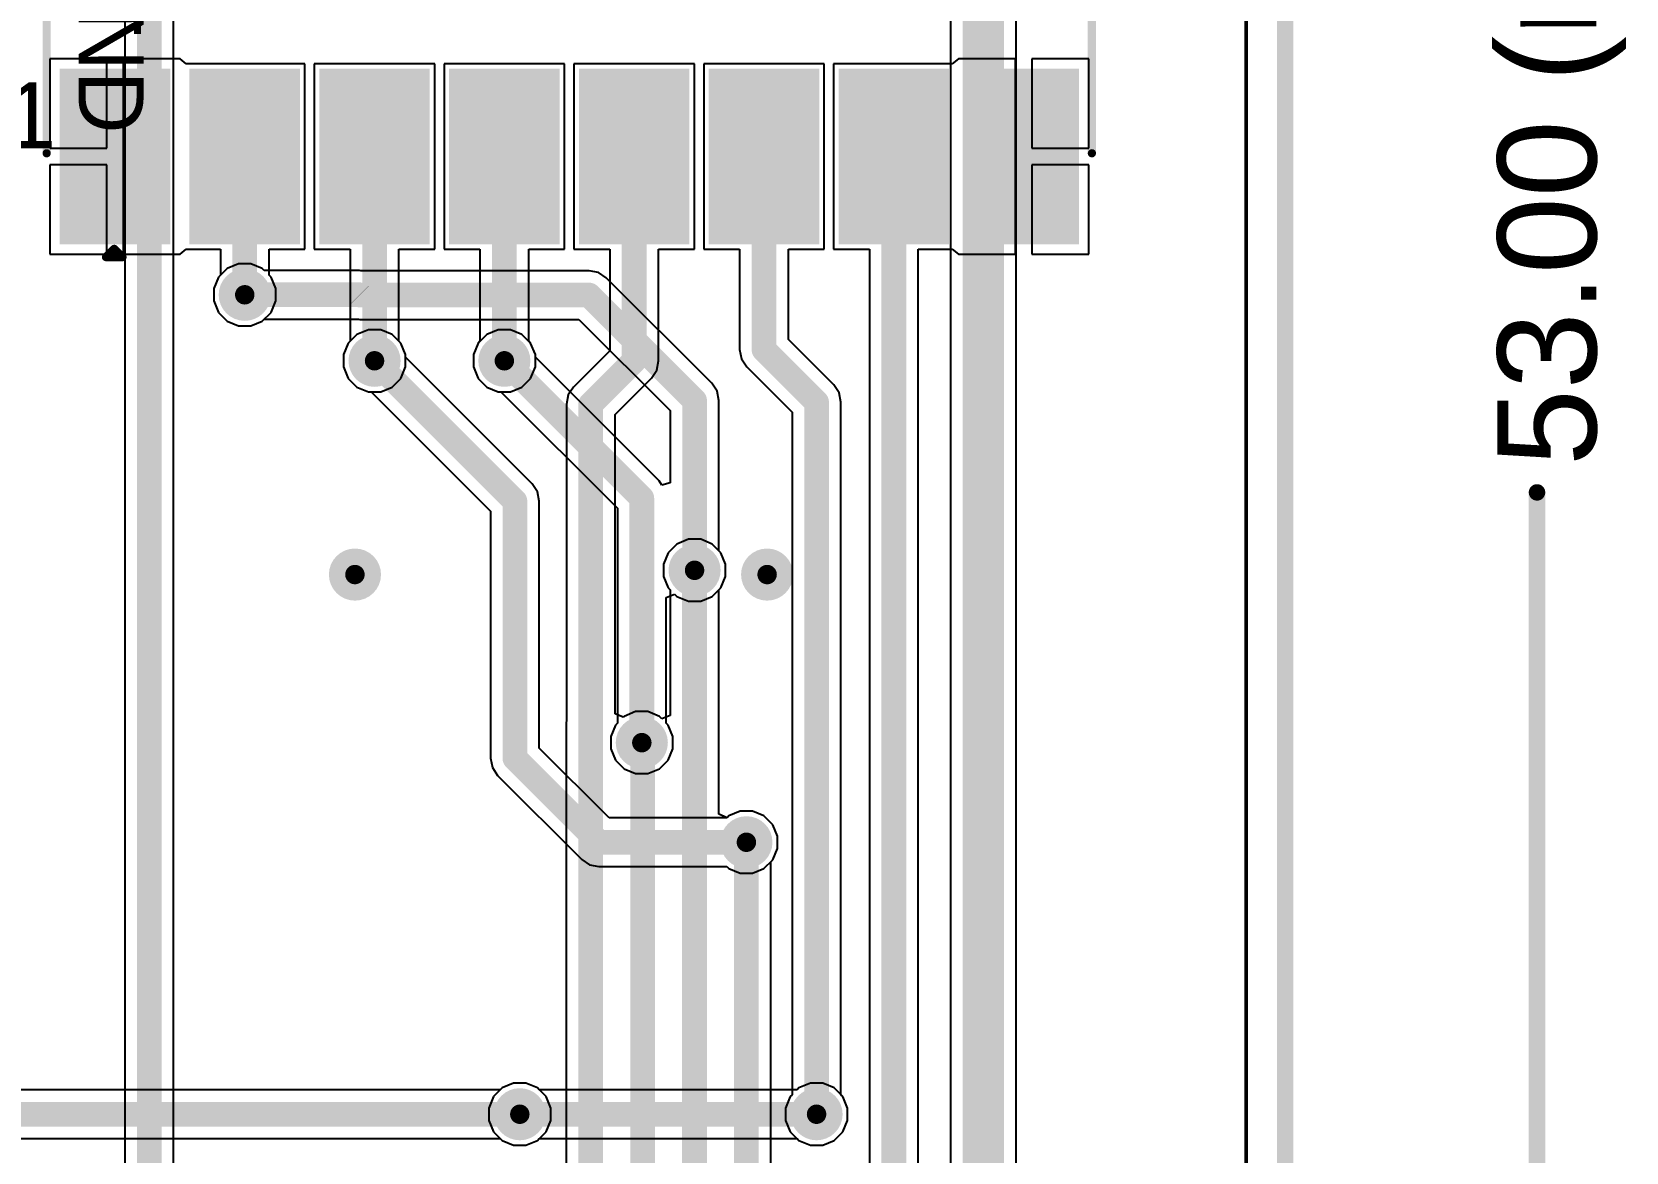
# Model space of a CAD drawing. Header units: millimetres. Extents: x -0.01 to 1.51, y -0.14 to 2.37.
# Drawn here: x 0.539 to 1.506, y 0.209 to 0.889 of the extents above; entities that cross this region are included whole.
import ezdxf

# ---------------------------------------------------------------- set-up
doc = ezdxf.new("R2010")
doc.units = ezdxf.units.MM
doc.header["$MEASUREMENT"] = 0
for name, color, linetype in [('BottomLayer', 5, 'Continuous'), ('BottomSolder', 6, 'Continuous'), ('Mechanical1', 6, 'Continuous'), ('Mechanical2', 216, 'Continuous'), ('TopLayer', 1, 'Continuous'), ('TopOverlay', 2, 'Continuous'), ('TopPaste', 8, 'Continuous'), ('TopSolder', 216, 'Continuous'), ('ViaHoleLayer', 16, 'Continuous')]:
    doc.layers.add(name, color=color, linetype=linetype)
doc.styles.add('Arial', font='', dxfattribs={"height": 0.2})
doc.styles.get('Arial').set_extended_font_data('Arial')

# ---------------------------------------------------------------- blocks, each defined once
blk = doc.blocks.new('SX1276S8S_T_X1_1')
at = {"layer": 'TopLayer'}
for points in [[(-0.26575, 0.24606), (-0.36417, 0.24606), (-0.36417, 0.30512), (-0.26575, 0.30512)], [(0.26575, 0.30512), (0.36417, 0.30512), (0.36417, 0.24606), (0.26575, 0.24606)], [(0.26575, 0.30512), (0.36417, 0.30512), (0.36417, 0.24606), (0.26575, 0.24606)], [(-0.26575, 0.16732), (-0.36417, 0.16732), (-0.36417, 0.22638), (-0.26575, 0.22638)], [(0.26575, 0.22638), (0.36417, 0.22638), (0.36417, 0.16732), (0.26575, 0.16732)], [(-0.26575, 0.08858), (-0.36417, 0.08858), (-0.36417, 0.14764), (-0.26575, 0.14764)], [(0.26575, 0.14764), (0.36417, 0.14764), (0.36417, 0.08858), (0.26575, 0.08858)], [(-0.26575, 0.00984), (-0.36417, 0.00984), (-0.36417, 0.0689), (-0.26575, 0.0689)], [(0.26575, 0.0689), (0.36417, 0.0689), (0.36417, 0.00984), (0.26575, 0.00984)], [(-0.26575, -0.0689), (-0.36417, -0.0689), (-0.36417, -0.00984), (-0.26575, -0.00984)], [(0.26575, -0.00984), (0.36417, -0.00984), (0.36417, -0.0689), (0.26575, -0.0689)], [(-0.26575, -0.14764), (-0.36417, -0.14764), (-0.36417, -0.08858), (-0.26575, -0.08858)], [(0.26575, -0.08858), (0.36417, -0.08858), (0.36417, -0.14764), (0.26575, -0.14764)], [(-0.26575, -0.22638), (-0.36417, -0.22638), (-0.36417, -0.16732), (-0.26575, -0.16732)], [(0.26575, -0.16732), (0.36417, -0.16732), (0.36417, -0.22638), (0.26575, -0.22638)], [(-0.26575, -0.30512), (-0.36417, -0.30512), (-0.36417, -0.24606), (-0.26575, -0.24606)], [(0.26575, -0.24606), (0.36417, -0.24606), (0.36417, -0.30512), (0.26575, -0.30512)]]:
    blk.add_hatch(color=1, dxfattribs=at).paths.add_polyline_path(points)
at = {"layer": 'TopPaste'}
for points in [[(-0.26575, 0.24606), (-0.36417, 0.24606), (-0.36417, 0.30512), (-0.26575, 0.30512)], [(0.26575, 0.30512), (0.36417, 0.30512), (0.36417, 0.24606), (0.26575, 0.24606)], [(0.26575, 0.30512), (0.36417, 0.30512), (0.36417, 0.24606), (0.26575, 0.24606)], [(-0.26575, 0.16732), (-0.36417, 0.16732), (-0.36417, 0.22638), (-0.26575, 0.22638)], [(0.26575, 0.22638), (0.36417, 0.22638), (0.36417, 0.16732), (0.26575, 0.16732)], [(-0.26575, 0.08858), (-0.36417, 0.08858), (-0.36417, 0.14764), (-0.26575, 0.14764)], [(0.26575, 0.14764), (0.36417, 0.14764), (0.36417, 0.08858), (0.26575, 0.08858)], [(-0.26575, 0.00984), (-0.36417, 0.00984), (-0.36417, 0.0689), (-0.26575, 0.0689)], [(0.26575, 0.0689), (0.36417, 0.0689), (0.36417, 0.00984), (0.26575, 0.00984)], [(-0.26575, -0.0689), (-0.36417, -0.0689), (-0.36417, -0.00984), (-0.26575, -0.00984)], [(0.26575, -0.00984), (0.36417, -0.00984), (0.36417, -0.0689), (0.26575, -0.0689)], [(-0.26575, -0.14764), (-0.36417, -0.14764), (-0.36417, -0.08858), (-0.26575, -0.08858)], [(0.26575, -0.08858), (0.36417, -0.08858), (0.36417, -0.14764), (0.26575, -0.14764)], [(-0.26575, -0.22638), (-0.36417, -0.22638), (-0.36417, -0.16732), (-0.26575, -0.16732)], [(0.26575, -0.16732), (0.36417, -0.16732), (0.36417, -0.22638), (0.26575, -0.22638)], [(-0.26575, -0.30512), (-0.36417, -0.30512), (-0.36417, -0.24606), (-0.26575, -0.24606)], [(0.26575, -0.24606), (0.36417, -0.24606), (0.36417, -0.30512), (0.26575, -0.30512)]]:
    blk.add_hatch(color=8, dxfattribs=at).paths.add_polyline_path(points)
at = {"layer": 'TopSolder'}
for points in [[(-0.26175, 0.24206), (-0.36817, 0.24206), (-0.36817, 0.30912), (-0.26175, 0.30912)], [(0.26175, 0.30912), (0.36817, 0.30912), (0.36817, 0.24206), (0.26175, 0.24206)], [(0.26175, 0.30912), (0.36817, 0.30912), (0.36817, 0.24206), (0.26175, 0.24206)], [(-0.26175, 0.16332), (-0.36817, 0.16332), (-0.36817, 0.23038), (-0.26175, 0.23038)], [(0.26175, 0.23038), (0.36817, 0.23038), (0.36817, 0.16332), (0.26175, 0.16332)], [(-0.26175, 0.08458), (-0.36817, 0.08458), (-0.36817, 0.15164), (-0.26175, 0.15164)], [(0.26175, 0.15164), (0.36817, 0.15164), (0.36817, 0.08458), (0.26175, 0.08458)], [(-0.26175, 0.00584), (-0.36817, 0.00584), (-0.36817, 0.0729), (-0.26175, 0.0729)], [(0.26175, 0.0729), (0.36817, 0.0729), (0.36817, 0.00584), (0.26175, 0.00584)], [(-0.26175, -0.0729), (-0.36817, -0.0729), (-0.36817, -0.00584), (-0.26175, -0.00584)], [(0.26175, -0.00584), (0.36817, -0.00584), (0.36817, -0.0729), (0.26175, -0.0729)], [(-0.26175, -0.15164), (-0.36817, -0.15164), (-0.36817, -0.08458), (-0.26175, -0.08458)], [(0.26175, -0.08458), (0.36817, -0.08458), (0.36817, -0.15164), (0.26175, -0.15164)], [(-0.26175, -0.23038), (-0.36817, -0.23038), (-0.36817, -0.16332), (-0.26175, -0.16332)], [(0.26175, -0.16332), (0.36817, -0.16332), (0.36817, -0.23038), (0.26175, -0.23038)], [(-0.26175, -0.30912), (-0.36817, -0.30912), (-0.36817, -0.24206), (-0.26175, -0.24206)], [(0.26175, -0.24206), (0.36817, -0.24206), (0.36817, -0.30912), (0.26175, -0.30912)]]:
    blk.add_hatch(color=216, dxfattribs=at).paths.add_polyline_path(points)
at = {"layer": 'TopOverlay', "const_width": 0.005}
for points in [[(0.313, 0.317), (-0.314, 0.317)], [(0.371, -0.276), (0.376, -0.271)], [(0.376, -0.281), (0.376, -0.271)], [(0.376, -0.281), (0.371, -0.276)], [(0.313, -0.317), (-0.314, -0.317)]]:
    blk.add_lwpolyline(points, dxfattribs=at)
at = {"layer": 'TopOverlay', "const_width": 0.0025}
for points in [[(-0.31525, 0.317, 1), (-0.31275, 0.317, 1)], [(0.31175, 0.317, 1), (0.31425, 0.317, 1)], [(0.37475, -0.271, 1), (0.37725, -0.271, 1)], [(0.37475, -0.271, 1), (0.37725, -0.271, 1)], [(0.36975, -0.276, 1), (0.37225, -0.276, 1)], [(0.36975, -0.276, 1), (0.37225, -0.276, 1)], [(0.37475, -0.281, 1), (0.37725, -0.281, 1)], [(0.37475, -0.281, 1), (0.37725, -0.281, 1)], [(-0.31525, -0.317, 1), (-0.31275, -0.317, 1)], [(0.31175, -0.317, 1), (0.31425, -0.317, 1)]]:
    blk.add_lwpolyline(points, format="xyb", close=True, dxfattribs=at)
at = {"layer": 'TopOverlay'}
for s, p in [('ANT', (-0.25907, 0.26146)), ('1', (0.214, -0.264)), ('GND', (0.184, -0.29758))]:
    blk.add_text(s, height=0.03937, dxfattribs=at).set_placement(p)

msp = doc.modelspace()

# ---------------------------------------------------------------- hatches: boundary and pattern name
at = {"layer": 'BottomLayer'}
h = msp.add_hatch(color=5, dxfattribs=at)
edge = h.paths.add_edge_path()
edge.add_arc((0.66815, 0.72915), 0.01181, 0, 360)
h = msp.add_hatch(color=5, dxfattribs=at)
edge = h.paths.add_edge_path()
edge.add_arc((0.74689, 0.68911), 0.01181, 0, 360)
h = msp.add_hatch(color=5, dxfattribs=at)
edge = h.paths.add_edge_path()
edge.add_arc((0.82563, 0.68911), 0.01181, 0, 360)
h = msp.add_hatch(color=5, dxfattribs=at)
edge = h.paths.add_edge_path()
edge.add_arc((0.735, 0.55941), 0.01181, 0, 360)
h = msp.add_hatch(color=5, dxfattribs=at)
edge = h.paths.add_edge_path()
edge.add_arc((0.941, 0.562), 0.01181, 0, 360)
h = msp.add_hatch(color=5, dxfattribs=at)
edge = h.paths.add_edge_path()
edge.add_arc((0.985, 0.55941), 0.01181, 0, 360)
h = msp.add_hatch(color=5, dxfattribs=at)
edge = h.paths.add_edge_path()
edge.add_arc((0.909, 0.45743), 0.01181, 0, 360)
h = msp.add_hatch(color=5, dxfattribs=at)
edge = h.paths.add_edge_path()
edge.add_arc((0.97244, 0.397), 0.01181, 0, 360)
h = msp.add_hatch(color=5, dxfattribs=at)
edge = h.paths.add_edge_path()
edge.add_arc((0.835, 0.232), 0.01181, 0, 360)
h = msp.add_hatch(color=5, dxfattribs=at)
edge = h.paths.add_edge_path()
edge.add_arc((1.015, 0.232), 0.01181, 0, 360)
at = {"layer": 'BottomSolder'}
h = msp.add_hatch(color=6, dxfattribs=at)
edge = h.paths.add_edge_path()
edge.add_arc((0.66815, 0.72915), 0.01581, 0, 360)
h = msp.add_hatch(color=6, dxfattribs=at)
edge = h.paths.add_edge_path()
edge.add_arc((0.74689, 0.68911), 0.01581, 0, 360)
h = msp.add_hatch(color=6, dxfattribs=at)
edge = h.paths.add_edge_path()
edge.add_arc((0.82563, 0.68911), 0.01581, 0, 360)
h = msp.add_hatch(color=6, dxfattribs=at)
edge = h.paths.add_edge_path()
edge.add_arc((0.735, 0.55941), 0.01581, 0, 360)
h = msp.add_hatch(color=6, dxfattribs=at)
edge = h.paths.add_edge_path()
edge.add_arc((0.941, 0.562), 0.01581, 0, 360)
h = msp.add_hatch(color=6, dxfattribs=at)
edge = h.paths.add_edge_path()
edge.add_arc((0.985, 0.55941), 0.01581, 0, 360)
h = msp.add_hatch(color=6, dxfattribs=at)
edge = h.paths.add_edge_path()
edge.add_arc((0.909, 0.45743), 0.01581, 0, 360)
h = msp.add_hatch(color=6, dxfattribs=at)
edge = h.paths.add_edge_path()
edge.add_arc((0.97244, 0.397), 0.01581, 0, 360)
h = msp.add_hatch(color=6, dxfattribs=at)
edge = h.paths.add_edge_path()
edge.add_arc((0.835, 0.232), 0.01581, 0, 360)
h = msp.add_hatch(color=6, dxfattribs=at)
edge = h.paths.add_edge_path()
edge.add_arc((1.015, 0.232), 0.01581, 0, 360)
at = {"layer": 'TopLayer'}
h = msp.add_hatch(color=1, dxfattribs=at)
edge = h.paths.add_edge_path()
edge.add_arc((0.66815, 0.72915), 0.01181, 0, 360)
h = msp.add_hatch(color=1, dxfattribs=at)
edge = h.paths.add_edge_path()
edge.add_arc((0.74689, 0.68911), 0.01181, 0, 360)
h = msp.add_hatch(color=1, dxfattribs=at)
edge = h.paths.add_edge_path()
edge.add_arc((0.82563, 0.68911), 0.01181, 0, 360)
h = msp.add_hatch(color=1, dxfattribs=at)
edge = h.paths.add_edge_path()
edge.add_arc((0.735, 0.55941), 0.01181, 0, 360)
h = msp.add_hatch(color=1, dxfattribs=at)
edge = h.paths.add_edge_path()
edge.add_arc((0.941, 0.562), 0.01181, 0, 360)
h = msp.add_hatch(color=1, dxfattribs=at)
edge = h.paths.add_edge_path()
edge.add_arc((0.985, 0.55941), 0.01181, 0, 360)
h = msp.add_hatch(color=1, dxfattribs=at)
edge = h.paths.add_edge_path()
edge.add_arc((0.909, 0.45743), 0.01181, 0, 360)
h = msp.add_hatch(color=1, dxfattribs=at)
edge = h.paths.add_edge_path()
edge.add_arc((0.97244, 0.397), 0.01181, 0, 360)
h = msp.add_hatch(color=1, dxfattribs=at)
edge = h.paths.add_edge_path()
edge.add_arc((0.835, 0.232), 0.01181, 0, 360)
h = msp.add_hatch(color=1, dxfattribs=at)
edge = h.paths.add_edge_path()
edge.add_arc((1.015, 0.232), 0.01181, 0, 360)
at = {"layer": 'TopSolder'}
h = msp.add_hatch(color=216, dxfattribs=at)
edge = h.paths.add_edge_path()
edge.add_arc((0.66815, 0.72915), 0.01581, 0, 360)
h = msp.add_hatch(color=216, dxfattribs=at)
edge = h.paths.add_edge_path()
edge.add_arc((0.74689, 0.68911), 0.01581, 0, 360)
h = msp.add_hatch(color=216, dxfattribs=at)
edge = h.paths.add_edge_path()
edge.add_arc((0.82563, 0.68911), 0.01581, 0, 360)
h = msp.add_hatch(color=216, dxfattribs=at)
edge = h.paths.add_edge_path()
edge.add_arc((0.735, 0.55941), 0.01581, 0, 360)
h = msp.add_hatch(color=216, dxfattribs=at)
edge = h.paths.add_edge_path()
edge.add_arc((0.941, 0.562), 0.01581, 0, 360)
h = msp.add_hatch(color=216, dxfattribs=at)
edge = h.paths.add_edge_path()
edge.add_arc((0.985, 0.55941), 0.01581, 0, 360)
h = msp.add_hatch(color=216, dxfattribs=at)
edge = h.paths.add_edge_path()
edge.add_arc((0.909, 0.45743), 0.01581, 0, 360)
h = msp.add_hatch(color=216, dxfattribs=at)
edge = h.paths.add_edge_path()
edge.add_arc((0.97244, 0.397), 0.01581, 0, 360)
h = msp.add_hatch(color=216, dxfattribs=at)
edge = h.paths.add_edge_path()
edge.add_arc((0.835, 0.232), 0.01581, 0, 360)
h = msp.add_hatch(color=216, dxfattribs=at)
edge = h.paths.add_edge_path()
edge.add_arc((1.015, 0.232), 0.01581, 0, 360)
at = {"layer": 'ViaHoleLayer'}
h = msp.add_hatch(color=16, dxfattribs=at)
edge = h.paths.add_edge_path()
edge.add_arc((0.66815, 0.72915), 0.00591, 0, 360)
h = msp.add_hatch(color=16, dxfattribs=at)
edge = h.paths.add_edge_path()
edge.add_arc((0.74689, 0.68911), 0.00591, 0, 360)
h = msp.add_hatch(color=16, dxfattribs=at)
edge = h.paths.add_edge_path()
edge.add_arc((0.82563, 0.68911), 0.00591, 0, 360)
h = msp.add_hatch(color=16, dxfattribs=at)
edge = h.paths.add_edge_path()
edge.add_arc((0.735, 0.55941), 0.00591, 0, 360)
h = msp.add_hatch(color=16, dxfattribs=at)
edge = h.paths.add_edge_path()
edge.add_arc((0.941, 0.562), 0.00591, 0, 360)
h = msp.add_hatch(color=16, dxfattribs=at)
edge = h.paths.add_edge_path()
edge.add_arc((0.985, 0.55941), 0.00591, 0, 360)
h = msp.add_hatch(color=16, dxfattribs=at)
edge = h.paths.add_edge_path()
edge.add_arc((0.909, 0.45743), 0.00591, 0, 360)
h = msp.add_hatch(color=16, dxfattribs=at)
edge = h.paths.add_edge_path()
edge.add_arc((0.97244, 0.397), 0.00591, 0, 360)
h = msp.add_hatch(color=16, dxfattribs=at)
edge = h.paths.add_edge_path()
edge.add_arc((0.835, 0.232), 0.00591, 0, 360)
h = msp.add_hatch(color=16, dxfattribs=at)
edge = h.paths.add_edge_path()
edge.add_arc((1.015, 0.232), 0.00591, 0, 360)

# ---------------------------------------------------------------- linework, layer by layer
at = {"layer": 'BottomLayer'}
for p, q in [((1.275, 1.64208), (1.275, 0.046)), ((1.13606, 0.05654), (1.13606, 1.26883)), ((1.09629, 1.26059), (1.09629, 0.05835)), ((0.59545, 1.02324), (0.59545, 0.046)), ((0.62502, 0.046), (0.62502, 1.01711)), ((0.65749, 0.7451), (0.6522, 0.73981)), ((0.66441, 0.74796), (0.65749, 0.7451)), ((0.67189, 0.74796), (0.66441, 0.74796)), ((0.67881, 0.7451), (0.67189, 0.74796)), ((0.67997, 0.74393), (0.67881, 0.7451)), ((0.6522, 0.73981), (0.64934, 0.73289)), ((0.73785, 0.74393), (0.67997, 0.74393)), ((0.7386, 0.74378), (0.73785, 0.74393)), ((0.877, 0.74378), (0.7386, 0.74378)), ((0.88266, 0.74266), (0.877, 0.74378)), ((0.88745, 0.73945), (0.88266, 0.74266)), ((0.95145, 0.67545), (0.88745, 0.73945)), ((0.64934, 0.73289), (0.64934, 0.72541)), ((0.64934, 0.72541), (0.6522, 0.71849)), ((0.6522, 0.71849), (0.65749, 0.7132)), ((0.65749, 0.7132), (0.66441, 0.71034)), ((0.66441, 0.71034), (0.67189, 0.71034)), ((0.67189, 0.71034), (0.67881, 0.7132)), ((0.67881, 0.7132), (0.67997, 0.71437)), ((0.67997, 0.71437), (0.73725, 0.71437)), ((0.74315, 0.70792), (0.73623, 0.70506)), ((0.73725, 0.71437), (0.738, 0.71422)), ((0.738, 0.71422), (0.87088, 0.71422)), ((0.75063, 0.70792), (0.74315, 0.70792)), ((0.75755, 0.70506), (0.75063, 0.70792)), ((0.82189, 0.70792), (0.81497, 0.70506)), ((0.82937, 0.70792), (0.82189, 0.70792)), ((0.83629, 0.70506), (0.82937, 0.70792)), ((0.87088, 0.71422), (0.92622, 0.65888)), ((0.73094, 0.69977), (0.72808, 0.69285)), ((0.73623, 0.70506), (0.73094, 0.69977)), ((0.76284, 0.69977), (0.75755, 0.70506)), ((0.7657, 0.69285), (0.76284, 0.69977)), ((0.80968, 0.69977), (0.80682, 0.69285)), ((0.81497, 0.70506), (0.80968, 0.69977)), ((0.84158, 0.69977), (0.83629, 0.70506)), ((0.84444, 0.69285), (0.84158, 0.69977)), ((0.72808, 0.69285), (0.72808, 0.68537)), ((0.7657, 0.69121), (0.7657, 0.69285)), ((0.84245, 0.61445), (0.7657, 0.69121)), ((0.80682, 0.69285), (0.80682, 0.68537)), ((0.84444, 0.69121), (0.84444, 0.69285)), ((0.91945, 0.61619), (0.84444, 0.69121)), ((0.72808, 0.68537), (0.73094, 0.67845)), ((0.73094, 0.67845), (0.73623, 0.67316)), ((0.80682, 0.68537), (0.80968, 0.67845)), ((0.80968, 0.67845), (0.81497, 0.67316)), ((0.73623, 0.67316), (0.74315, 0.6703)), ((0.74315, 0.6703), (0.74479, 0.6703)), ((0.74479, 0.6703), (0.81722, 0.59788)), ((0.81497, 0.67316), (0.82189, 0.6703)), ((0.82189, 0.6703), (0.82353, 0.6703)), ((0.82353, 0.6703), (0.89422, 0.59962)), ((0.95466, 0.67066), (0.95145, 0.67545)), ((0.95578, 0.665), (0.95466, 0.67066)), ((0.92622, 0.65888), (0.92622, 0.61507)), ((0.95578, 0.57382), (0.95578, 0.665)), ((0.84566, 0.60966), (0.84245, 0.61445)), ((0.84678, 0.604), (0.84566, 0.60966)), ((0.92122, 0.61356), (0.91945, 0.61619)), ((0.92622, 0.61507), (0.92122, 0.61356)), ((0.84678, 0.45412), (0.84678, 0.604)), ((0.89422, 0.59962), (0.89422, 0.46925)), ((0.81722, 0.59788), (0.81722, 0.448)), ((0.95695, 0.57266), (0.95578, 0.57382)), ((0.95981, 0.56574), (0.95695, 0.57266)), ((0.95981, 0.55826), (0.95981, 0.56574)), ((0.95166, 0.54605), (0.95695, 0.55134)), ((0.95695, 0.55134), (0.95981, 0.55826)), ((0.92378, 0.54554), (0.92878, 0.54761)), ((0.92378, 0.46925), (0.92378, 0.54554)), ((0.92878, 0.54761), (0.93034, 0.54605)), ((0.93034, 0.54605), (0.93726, 0.54319)), ((0.93726, 0.54319), (0.94474, 0.54319)), ((0.94474, 0.54319), (0.95166, 0.54605)), ((0.89305, 0.46808), (0.89019, 0.46117)), ((0.89422, 0.46925), (0.89305, 0.46808)), ((0.92495, 0.46808), (0.92378, 0.46925)), ((0.92781, 0.46117), (0.92495, 0.46808)), ((0.89019, 0.46117), (0.89019, 0.45369)), ((0.92781, 0.45369), (0.92781, 0.46117)), ((0.81722, 0.448), (0.81834, 0.44234)), ((0.88912, 0.41178), (0.84678, 0.45412)), ((0.89019, 0.45369), (0.89305, 0.44677)), ((0.89305, 0.44677), (0.89834, 0.44148)), ((0.91966, 0.44148), (0.92495, 0.44677)), ((0.92495, 0.44677), (0.92781, 0.45369)), ((0.81834, 0.44234), (0.82155, 0.43755)), ((0.82155, 0.43755), (0.87255, 0.38655)), ((0.89834, 0.44148), (0.90526, 0.43862)), ((0.90526, 0.43862), (0.91274, 0.43862)), ((0.91274, 0.43862), (0.91966, 0.44148)), ((0.96062, 0.41178), (0.88912, 0.41178)), ((0.96179, 0.41295), (0.96062, 0.41178)), ((0.9687, 0.41581), (0.96179, 0.41295)), ((0.97618, 0.41581), (0.9687, 0.41581)), ((0.9831, 0.41295), (0.97618, 0.41581)), ((0.98839, 0.40766), (0.9831, 0.41295)), ((0.99125, 0.40074), (0.98839, 0.40766)), ((0.99125, 0.39326), (0.99125, 0.40074)), ((0.98839, 0.38634), (0.99125, 0.39326)), ((0.87255, 0.38655), (0.87734, 0.38334)), ((0.87734, 0.38334), (0.883, 0.38222)), ((0.883, 0.38222), (0.96062, 0.38222)), ((0.96062, 0.38222), (0.96179, 0.38105)), ((0.96179, 0.38105), (0.9687, 0.37819)), ((0.9687, 0.37819), (0.97618, 0.37819)), ((0.97618, 0.37819), (0.9831, 0.38105)), ((0.9831, 0.38105), (0.98839, 0.38634)), ((0.81905, 0.24266), (0.81619, 0.23574)), ((0.82434, 0.24795), (0.81905, 0.24266)), ((0.83126, 0.25081), (0.82434, 0.24795)), ((0.83874, 0.25081), (0.83126, 0.25081)), ((0.84566, 0.24795), (0.83874, 0.25081)), ((0.84682, 0.24678), (0.84566, 0.24795)), ((1.00318, 0.24678), (0.84682, 0.24678)), ((1.00434, 0.24795), (1.00318, 0.24678)), ((1.01126, 0.25081), (1.00434, 0.24795)), ((1.01874, 0.25081), (1.01126, 0.25081)), ((1.02566, 0.24795), (1.01874, 0.25081)), ((1.03095, 0.24266), (1.02566, 0.24795)), ((1.03381, 0.23574), (1.03095, 0.24266)), ((0.81619, 0.23574), (0.81619, 0.22826)), ((1.03381, 0.22826), (1.03381, 0.23574)), ((0.81619, 0.22826), (0.81905, 0.22134)), ((1.03095, 0.22134), (1.03381, 0.22826)), ((0.81905, 0.22134), (0.82434, 0.21605)), ((0.82434, 0.21605), (0.83126, 0.21319)), ((0.83126, 0.21319), (0.83874, 0.21319)), ((0.83874, 0.21319), (0.84566, 0.21605)), ((0.84566, 0.21605), (0.84682, 0.21722)), ((0.84682, 0.21722), (1.00318, 0.21722)), ((1.00318, 0.21722), (1.00434, 0.21605)), ((1.00434, 0.21605), (1.01126, 0.21319)), ((1.01126, 0.21319), (1.01874, 0.21319)), ((1.01874, 0.21319), (1.02566, 0.21605)), ((1.02566, 0.21605), (1.03095, 0.22134))]:
    msp.add_line(p, q, dxfattribs=at)
for points, const_width in [([(1.11617, 0.04), (1.11617, 1.26883)], 0.025), ([(0.61024, -0.0748), (0.61024, 1.02324)], 0.015), ([(0.66815, 0.72915), (0.73785, 0.72915)], 0.015), ([(0.73785, 0.72915), (0.738, 0.729)], 0.015), ([(0.738, 0.729), (0.877, 0.729)], 0.015), ([(0.877, 0.729), (0.941, 0.665)], 0.015), ([(0.74689, 0.68911), (0.832, 0.604)], 0.015), ([(0.82563, 0.68911), (0.909, 0.60574)], 0.015), ([(0.941, 0.562), (0.941, 0.665)], 0.015), ([(0.832, 0.448), (0.832, 0.604)], 0.015), ([(0.909, 0.45743), (0.909, 0.60574)], 0.015), ([(0.832, 0.448), (0.883, 0.397)], 0.015), ([(0.883, 0.397), (0.97244, 0.397)], 0.015), ([(0.835, 0.232), (1.015, 0.232)], 0.015)]:
    msp.add_lwpolyline(points, dxfattribs=dict(at, const_width=const_width))
at = {"layer": 'BottomLayer', "const_width": 0.0075}
for points in [[(0.6644, 0.72915, 1), (0.6719, 0.72915, 1)], [(0.7341, 0.72915, 1), (0.7416, 0.72915, 1)], [(0.7341, 0.72915, 1), (0.7416, 0.72915, 1)], [(0.73425, 0.729, 1), (0.74175, 0.729, 1)], [(0.73425, 0.729, 1), (0.74175, 0.729, 1)], [(0.87325, 0.729, 1), (0.88075, 0.729, 1)], [(0.87325, 0.729, 1), (0.88075, 0.729, 1)], [(0.74314, 0.68911, 1), (0.75064, 0.68911, 1)], [(0.82188, 0.68911, 1), (0.82938, 0.68911, 1)], [(0.93725, 0.665, 1), (0.94475, 0.665, 1)], [(0.93725, 0.665, 1), (0.94475, 0.665, 1)], [(0.82825, 0.604, 1), (0.83575, 0.604, 1)], [(0.82825, 0.604, 1), (0.83575, 0.604, 1)], [(0.90525, 0.60574, 1), (0.91275, 0.60574, 1)], [(0.90525, 0.60574, 1), (0.91275, 0.60574, 1)], [(0.93725, 0.562, 1), (0.94475, 0.562, 1)], [(0.90525, 0.45743, 1), (0.91275, 0.45743, 1)], [(0.82825, 0.448, 1), (0.83575, 0.448, 1)], [(0.82825, 0.448, 1), (0.83575, 0.448, 1)], [(0.87925, 0.397, 1), (0.88675, 0.397, 1)], [(0.87925, 0.397, 1), (0.88675, 0.397, 1)], [(0.96869, 0.397, 1), (0.97619, 0.397, 1)], [(0.83125, 0.232, 1), (0.83875, 0.232, 1)], [(1.01125, 0.232, 1), (1.01875, 0.232, 1)]]:
    msp.add_lwpolyline(points, format="xyb", close=True, dxfattribs=at)
at = {"layer": 'Mechanical1', "const_width": 0.01}
msp.add_lwpolyline([(1.452, -0.13207), (1.452, 0.60926)], dxfattribs=at)
at = {"layer": 'Mechanical1', "const_width": 0.005}
msp.add_lwpolyline([(1.4495, 0.60926, 1), (1.4545, 0.60926, 1)], format="xyb", close=True, dxfattribs=at)
at = {"layer": 'Mechanical2', "const_width": 0.01}
msp.add_lwpolyline([(1.29921, 0), (1.29921, 1.95441)], dxfattribs=at)
at = {"layer": 'TopLayer'}
for p, q in [((1.276, 1.64275), (1.276, 0.046)), ((0.58441, 0.87225), (0.54988, 0.87225)), ((0.54988, 0.87225), (0.54988, 0.81804)), ((0.58441, 0.81804), (0.58441, 0.87225)), ((0.62786, 0.87225), (0.59441, 0.87225)), ((0.59441, 0.87225), (0.59441, 0.81304)), ((0.62894, 0.87225), (0.62786, 0.87225)), ((0.63269, 0.86925), (0.62894, 0.87225)), ((1.10106, 0.87225), (1.09731, 0.86925)), ((1.10143, 0.87225), (1.10106, 0.87225)), ((1.13559, 0.87225), (1.10143, 0.87225)), ((1.13559, 0.81304), (1.13559, 0.87225)), ((1.18012, 0.87225), (1.14559, 0.87225)), ((1.14559, 0.87225), (1.14559, 0.81804)), ((1.18012, 0.81804), (1.18012, 0.87225)), ((0.70468, 0.86925), (0.63269, 0.86925)), ((0.70468, 0.75683), (0.70468, 0.86925)), ((0.78342, 0.86925), (0.71036, 0.86925)), ((0.71036, 0.86925), (0.71036, 0.75683)), ((0.78342, 0.75683), (0.78342, 0.86925)), ((0.86216, 0.86925), (0.7891, 0.86925)), ((0.7891, 0.86925), (0.7891, 0.75683)), ((0.86216, 0.75683), (0.86216, 0.86925)), ((0.9409, 0.86925), (0.86784, 0.86925)), ((0.86784, 0.86925), (0.86784, 0.75683)), ((0.9409, 0.75683), (0.9409, 0.86925)), ((1.01964, 0.86925), (0.94658, 0.86925)), ((0.94658, 0.86925), (0.94658, 0.75683)), ((1.01964, 0.75683), (1.01964, 0.86925)), ((1.09606, 0.86925), (1.02532, 0.86925)), ((1.02532, 0.86925), (1.02532, 0.75683)), ((1.09731, 0.86925), (1.09606, 0.86925)), ((0.54988, 0.81804), (0.58441, 0.81804)), ((0.59441, 0.81304), (0.59441, 0.75383)), ((1.13559, 0.75383), (1.13559, 0.81304)), ((1.14559, 0.81804), (1.18012, 0.81804)), ((0.58441, 0.80804), (0.54988, 0.80804)), ((0.54988, 0.80804), (0.54988, 0.75383)), ((0.58441, 0.75383), (0.58441, 0.80804)), ((1.18012, 0.80804), (1.14559, 0.80804)), ((1.14559, 0.80804), (1.14559, 0.75383)), ((1.18012, 0.75383), (1.18012, 0.80804)), ((0.62894, 0.75383), (0.63269, 0.75683)), ((0.63269, 0.75683), (0.63394, 0.75683)), ((0.63394, 0.75683), (0.65337, 0.75683)), ((0.65337, 0.75683), (0.65337, 0.74097)), ((0.68293, 0.74097), (0.68293, 0.75683)), ((0.68293, 0.75683), (0.70468, 0.75683)), ((0.71036, 0.75683), (0.73211, 0.75683)), ((0.73211, 0.75683), (0.73211, 0.70093)), ((0.76167, 0.70093), (0.76167, 0.75683)), ((0.76167, 0.75683), (0.78342, 0.75683)), ((0.7891, 0.75683), (0.81085, 0.75683)), ((0.81085, 0.75683), (0.81085, 0.70093)), ((0.84041, 0.70093), (0.84041, 0.75683)), ((0.84041, 0.75683), (0.86216, 0.75683)), ((0.86784, 0.75683), (0.88959, 0.75683)), ((0.88959, 0.75683), (0.88959, 0.69523)), ((0.91915, 0.68911), (0.91915, 0.75683)), ((0.91915, 0.75683), (0.9409, 0.75683)), ((0.94658, 0.75683), (0.96833, 0.75683)), ((0.96833, 0.75683), (0.96833, 0.69589)), ((0.99789, 0.70201), (0.99789, 0.75683)), ((0.99789, 0.75683), (1.01964, 0.75683)), ((1.02532, 0.75683), (1.04707, 0.75683)), ((1.04707, 0.75683), (1.04707, 0.68911)), ((1.07663, 0.68911), (1.07663, 0.75683)), ((1.07663, 0.75683), (1.09731, 0.75683)), ((1.09731, 0.75683), (1.10106, 0.75383)), ((0.54988, 0.75383), (0.58441, 0.75383)), ((0.59441, 0.75383), (0.62894, 0.75383)), ((1.10106, 0.75383), (1.10214, 0.75383)), ((1.10214, 0.75383), (1.13559, 0.75383)), ((1.14559, 0.75383), (1.18012, 0.75383)), ((0.6522, 0.73981), (0.64934, 0.73289)), ((0.65337, 0.74097), (0.6522, 0.73981)), ((0.6841, 0.73981), (0.68293, 0.74097)), ((0.68696, 0.73289), (0.6841, 0.73981)), ((0.64934, 0.73289), (0.64934, 0.72541)), ((0.64934, 0.72541), (0.6522, 0.71849)), ((0.6841, 0.71849), (0.68696, 0.72541)), ((0.68696, 0.72541), (0.68696, 0.73289)), ((0.6522, 0.71849), (0.65749, 0.7132)), ((0.67881, 0.7132), (0.6841, 0.71849)), ((0.65749, 0.7132), (0.66441, 0.71034)), ((0.66441, 0.71034), (0.67189, 0.71034)), ((0.67189, 0.71034), (0.67881, 0.7132)), ((0.73094, 0.69977), (0.72808, 0.69285)), ((0.73211, 0.70093), (0.73094, 0.69977)), ((0.76284, 0.69977), (0.76167, 0.70093)), ((0.7657, 0.69285), (0.76284, 0.69977)), ((0.80968, 0.69977), (0.80682, 0.69285)), ((0.81085, 0.70093), (0.80968, 0.69977)), ((0.84158, 0.69977), (0.84041, 0.70093)), ((0.84444, 0.69285), (0.84158, 0.69977)), ((1.02545, 0.67445), (0.99789, 0.70201)), ((0.72808, 0.69285), (0.72808, 0.68537)), ((0.7657, 0.68537), (0.7657, 0.69285)), ((0.80682, 0.69285), (0.80682, 0.68537)), ((0.84444, 0.68537), (0.84444, 0.69285)), ((0.88959, 0.69523), (0.86755, 0.67319)), ((0.91803, 0.68345), (0.91915, 0.68911)), ((0.96833, 0.69589), (0.96945, 0.69023)), ((0.96945, 0.69023), (0.97266, 0.68544)), ((1.04707, 0.68911), (1.04707, 0.08882)), ((1.07663, 0.08882), (1.07663, 0.68911)), ((0.72808, 0.68537), (0.73094, 0.67845)), ((0.73094, 0.67845), (0.73623, 0.67316)), ((0.75755, 0.67316), (0.76284, 0.67845)), ((0.76284, 0.67845), (0.7657, 0.68537)), ((0.80682, 0.68537), (0.80968, 0.67845)), ((0.80968, 0.67845), (0.81497, 0.67316)), ((0.83629, 0.67316), (0.84158, 0.67845)), ((0.84158, 0.67845), (0.84444, 0.68537)), ((0.89278, 0.65662), (0.91482, 0.67866)), ((0.91482, 0.67866), (0.91803, 0.68345)), ((0.97266, 0.68544), (1.00022, 0.65788)), ((0.73623, 0.67316), (0.74315, 0.6703)), ((0.74315, 0.6703), (0.75063, 0.6703)), ((0.75063, 0.6703), (0.75755, 0.67316)), ((0.81497, 0.67316), (0.82189, 0.6703)), ((0.82189, 0.6703), (0.82937, 0.6703)), ((0.82937, 0.6703), (0.83629, 0.67316)), ((0.86434, 0.6684), (0.86322, 0.66274)), ((0.86755, 0.67319), (0.86434, 0.6684)), ((1.02866, 0.66966), (1.02545, 0.67445)), ((1.02978, 0.664), (1.02866, 0.66966)), ((0.86322, 0.66274), (0.86322, 0.47024)), ((1.00022, 0.65788), (1.00022, 0.24382)), ((1.02978, 0.24382), (1.02978, 0.664)), ((0.89278, 0.47488), (0.89278, 0.65662)), ((0.93726, 0.58081), (0.93034, 0.57795)), ((0.94474, 0.58081), (0.93726, 0.58081)), ((0.95166, 0.57795), (0.94474, 0.58081)), ((0.92505, 0.57266), (0.92219, 0.56574)), ((0.93034, 0.57795), (0.92505, 0.57266)), ((0.95695, 0.57266), (0.95166, 0.57795)), ((0.95981, 0.56574), (0.95695, 0.57266)), ((0.92219, 0.56574), (0.92219, 0.55826)), ((0.95981, 0.55826), (0.95981, 0.56574)), ((0.92219, 0.55826), (0.92505, 0.55134)), ((0.92505, 0.55134), (0.92616, 0.55024)), ((0.95573, 0.55013), (0.95695, 0.55134)), ((0.95695, 0.55134), (0.95981, 0.55826)), ((0.92616, 0.55024), (0.92616, 0.47394)), ((0.95573, 0.41396), (0.95573, 0.55013)), ((0.89778, 0.47281), (0.89278, 0.47488)), ((0.90526, 0.47624), (0.89834, 0.47337)), ((0.91274, 0.47624), (0.90526, 0.47624)), ((0.91966, 0.47337), (0.91274, 0.47624)), ((0.92616, 0.47394), (0.92116, 0.47187)), ((0.86322, 0.47024), (0.86317, 0.47)), ((0.86317, 0.47), (0.86317, 0.046)), ((0.89834, 0.47337), (0.89778, 0.47281)), ((0.92116, 0.47187), (0.91966, 0.47337)), ((0.96073, 0.41189), (0.95573, 0.41396)), ((0.96179, 0.41295), (0.96073, 0.41189)), ((0.9687, 0.41581), (0.96179, 0.41295)), ((0.97618, 0.41581), (0.9687, 0.41581)), ((0.9831, 0.41295), (0.97618, 0.41581)), ((0.98839, 0.40766), (0.9831, 0.41295)), ((0.99125, 0.40074), (0.98839, 0.40766)), ((0.99125, 0.39326), (0.99125, 0.40074)), ((0.98839, 0.38634), (0.99125, 0.39326)), ((0.98723, 0.38518), (0.98839, 0.38634)), ((0.98723, 0.046), (0.98723, 0.38518)), ((0.82318, 0.24678), (0.462, 0.24678)), ((0.82434, 0.24795), (0.82318, 0.24678)), ((0.83126, 0.25081), (0.82434, 0.24795)), ((0.83874, 0.25081), (0.83126, 0.25081)), ((0.84566, 0.24795), (0.83874, 0.25081)), ((0.85095, 0.24266), (0.84566, 0.24795)), ((0.85381, 0.23574), (0.85095, 0.24266)), ((0.99905, 0.24266), (0.99619, 0.23574)), ((1.00022, 0.24382), (0.99905, 0.24266)), ((1.03095, 0.24266), (1.02978, 0.24382)), ((1.03381, 0.23574), (1.03095, 0.24266)), ((0.85381, 0.22826), (0.85381, 0.23574)), ((0.99619, 0.23574), (0.99619, 0.22826)), ((1.03381, 0.22826), (1.03381, 0.23574)), ((0.85095, 0.22134), (0.85381, 0.22826)), ((0.99619, 0.22826), (0.99905, 0.22134)), ((1.03095, 0.22134), (1.03381, 0.22826)), ((0.46812, 0.21722), (0.82318, 0.21722)), ((0.82318, 0.21722), (0.82434, 0.21605)), ((0.82434, 0.21605), (0.83126, 0.21319)), ((0.83126, 0.21319), (0.83874, 0.21319)), ((0.83874, 0.21319), (0.84566, 0.21605)), ((0.84566, 0.21605), (0.85095, 0.22134)), ((0.99905, 0.22134), (1.00434, 0.21605)), ((1.00434, 0.21605), (1.01126, 0.21319)), ((1.01126, 0.21319), (1.01874, 0.21319)), ((1.01874, 0.21319), (1.02566, 0.21605)), ((1.02566, 0.21605), (1.03095, 0.22134))]:
    msp.add_line(p, q, dxfattribs=at)
at = {"layer": 'TopLayer', "const_width": 0.015}
for points in [[(0.66815, 0.72915), (0.66815, 0.81304)], [(0.74689, 0.68911), (0.74689, 0.81304)], [(0.82563, 0.68911), (0.82563, 0.81304)], [(0.90437, 0.68911), (0.90437, 0.81304)], [(0.98311, 0.69589), (0.98311, 0.81304)], [(1.06185, 0.68911), (1.06185, 0.81304)], [(0.878, 0.66274), (0.90437, 0.68911)], [(0.98311, 0.69589), (1.015, 0.664)], [(1.06185, 0.077), (1.06185, 0.68911)], [(0.878, 0.47), (0.878, 0.66274)], [(1.015, 0.232), (1.015, 0.664)], [(0.94095, 0.56195), (0.941, 0.562)], [(0.94095, -0.0748), (0.94095, 0.56195)], [(0.87795, -0.0748), (0.87795, 0.47)], [(0.90945, -0.0748), (0.90945, 0.45743)], [(0.97244, -0.0748), (0.97244, 0.397)], [(0.462, 0.232), (0.835, 0.232)]]:
    msp.add_lwpolyline(points, dxfattribs=at)
at = {"layer": 'TopLayer', "const_width": 0.0075}
for points in [[(0.6644, 0.81304, 1), (0.6719, 0.81304, 1)], [(0.74314, 0.81304, 1), (0.75064, 0.81304, 1)], [(0.82188, 0.81304, 1), (0.82938, 0.81304, 1)], [(0.90062, 0.81304, 1), (0.90812, 0.81304, 1)], [(0.97936, 0.81304, 1), (0.98686, 0.81304, 1)], [(1.0581, 0.81304, 1), (1.0656, 0.81304, 1)], [(0.6644, 0.72915, 1), (0.6719, 0.72915, 1)], [(0.74314, 0.68911, 1), (0.75064, 0.68911, 1)], [(0.82188, 0.68911, 1), (0.82938, 0.68911, 1)], [(0.90062, 0.68911, 1), (0.90812, 0.68911, 1)], [(0.90062, 0.68911, 1), (0.90812, 0.68911, 1)], [(0.97936, 0.69589, 1), (0.98686, 0.69589, 1)], [(0.97936, 0.69589, 1), (0.98686, 0.69589, 1)], [(1.0581, 0.68911, 1), (1.0656, 0.68911, 1)], [(1.0581, 0.68911, 1), (1.0656, 0.68911, 1)], [(0.87425, 0.66274, 1), (0.88175, 0.66274, 1)], [(0.87425, 0.66274, 1), (0.88175, 0.66274, 1)], [(1.01125, 0.664, 1), (1.01875, 0.664, 1)], [(1.01125, 0.664, 1), (1.01875, 0.664, 1)], [(0.9372, 0.56195, 1), (0.9447, 0.56195, 1)], [(0.9372, 0.56195, 1), (0.9447, 0.56195, 1)], [(0.93725, 0.562, 1), (0.94475, 0.562, 1)], [(0.8742, 0.47, 1), (0.8817, 0.47, 1)], [(0.87425, 0.47, 1), (0.88175, 0.47, 1)], [(0.9057, 0.45743, 1), (0.9132, 0.45743, 1)], [(0.96869, 0.397, 1), (0.97619, 0.397, 1)], [(0.83125, 0.232, 1), (0.83875, 0.232, 1)], [(1.01125, 0.232, 1), (1.01875, 0.232, 1)]]:
    msp.add_lwpolyline(points, format="xyb", close=True, dxfattribs=at)

# ---------------------------------------------------------------- block references
at = {"rotation": 270}
msp.add_blockref('SX1276S8S_T_X1_1', (0.865, 1.128), dxfattribs=at)

# ---------------------------------------------------------------- texts
at = {"layer": 'Mechanical1', "style": 'Arial'}
msp.add_text('53.00 (mm)', height=0.06, rotation=90, dxfattribs=at).set_placement((1.48799, 0.62526))
at = {"layer": 'TopOverlay', "style": 'Arial'}
msp.add_text('U1', height=0.04, dxfattribs=at).set_placement((0.48234, 0.81801))

doc.saveas('drawing.dxf')
